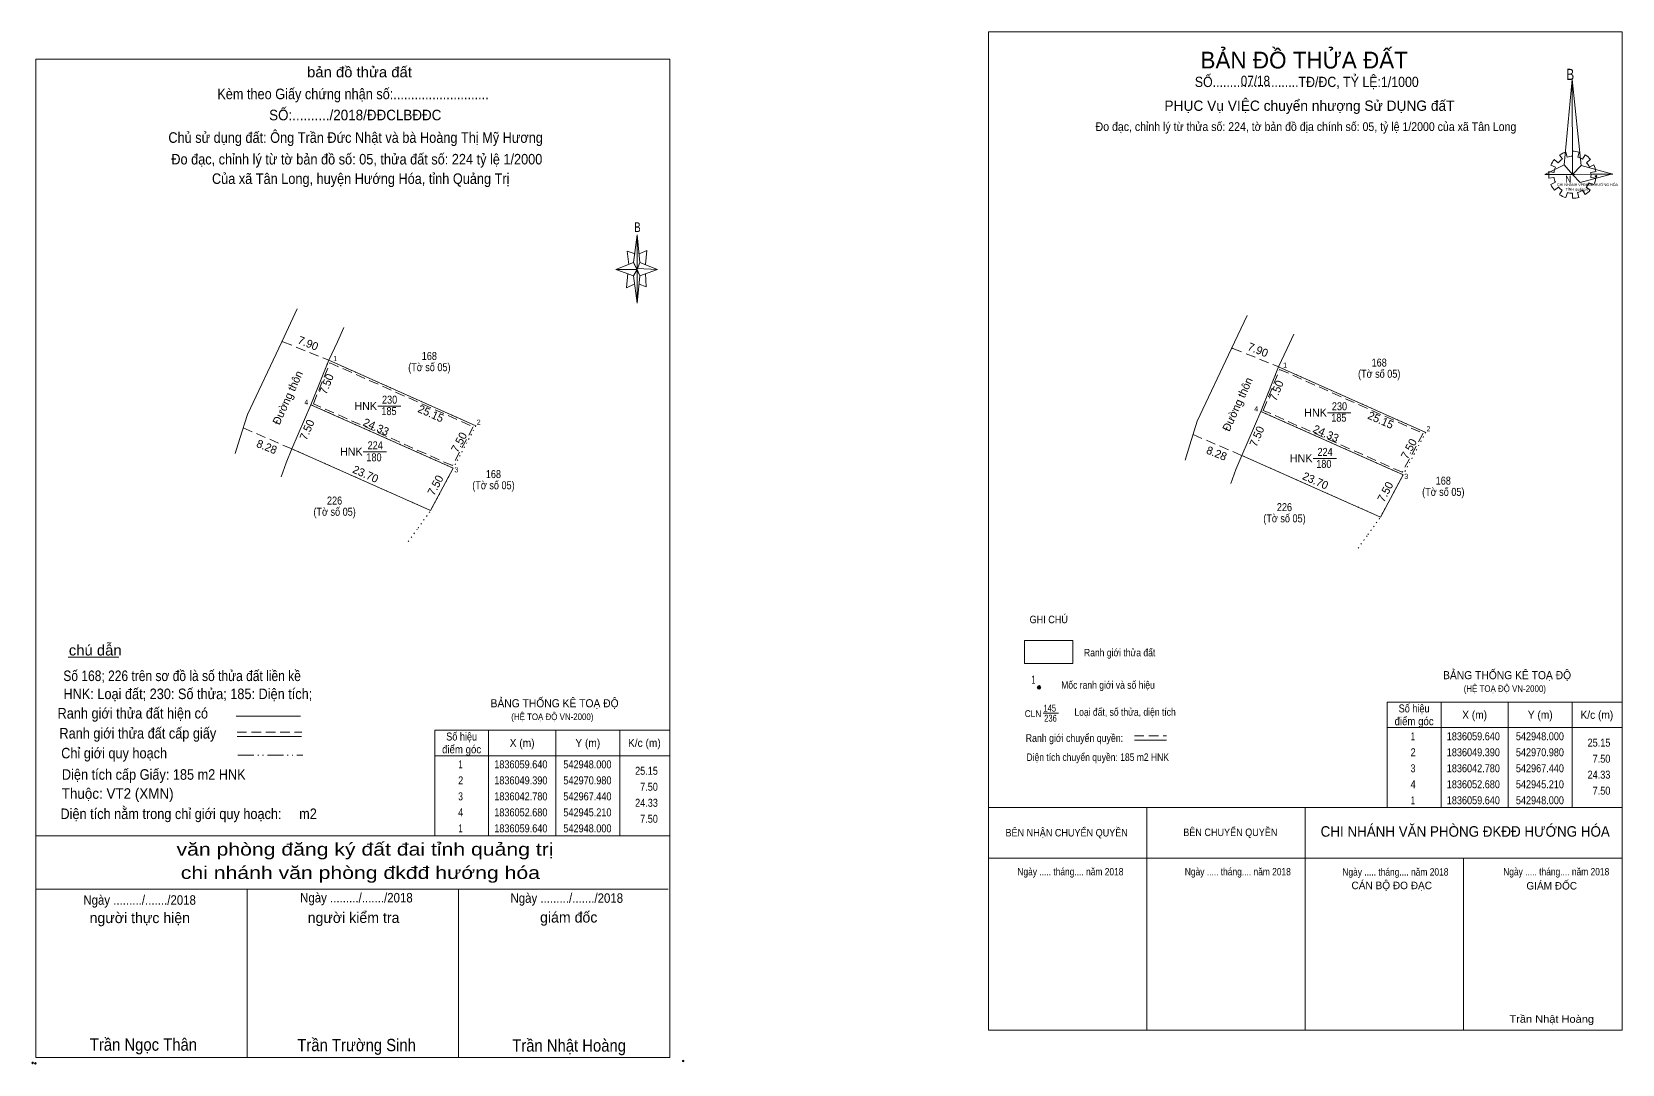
# Model space of a CAD drawing. Header units: metres. Extents: x 542624 to 543096, y 1835781 to 1836129.
# Drawn here: x 542623.7 to 542872.1, y 1835968.2 to 1836129.5 of the extents above; entities that cross this region are included whole.
import ezdxf
from ezdxf.enums import TextEntityAlignment as Align

# ---------------------------------------------------------------- set-up
doc = ezdxf.new("R2010")
doc.units = ezdxf.units.M
doc.header["$LTSCALE"] = 0.5
doc.header["$PDMODE"] = 32
doc.header["$PDSIZE"] = 0.25
for name, pattern in [('DASH_DOUBLE_DOT', [9.2, 5, -1.2, 0.3, -1.2, 0.3, -1.2]), ('DOTTED', [1.5, 0.3, -1.2]), ('MEDIUM_DASHED', [4.5, 3, -1.5])]:
    doc.linetypes.add(name, pattern=pattern)
for name, color, linetype, lineweight in [('1', 7, 'Continuous', 13), ('10', 7, 'Continuous', 13), ('13', 7, 'MEDIUM_DASHED', 13), ('17', 7, 'Continuous', 13), ('23', 7, 'Continuous', 13), ('5', 7, 'Continuous', 13), ('52', 7, 'Continuous', 13), ('6', 7, 'Continuous', 13), ('63', 7, 'Continuous', 13)]:
    doc.layers.add(name, color=color, linetype=linetype, lineweight=lineweight)
doc.layers.add('7', color=7, linetype='Continuous')

msp = doc.modelspace()

# ---------------------------------------------------------------- hatches: boundary and pattern name
at = {"layer": '1'}
h = msp.add_hatch(color=256, dxfattribs=at)
edge = h.paths.add_edge_path()
edge.add_ellipse((542780.9944, 1836027.0505), major_axis=(0, 0.2857), ratio=0.95813483, start_angle=0, end_angle=360)

# ---------------------------------------------------------------- linework, layer by layer
for p, q in [((542863.29, 1836110.69), (542863.48, 1836109.91)), ((542864.3, 1836110.04), (542864.32, 1836110.84)), ((542865.35, 1836110.69), (542865.16, 1836109.89)), ((542861.66, 1836108.33), (542860.94, 1836108.63)), ((542861.46, 1836109.53), (542862.06, 1836109.01)), ((542862.74, 1836109.58), (542862.3, 1836110.24)), ((542865.88, 1836109.58), (542866.31, 1836110.24)), ((542867.1, 1836109.53), (542866.5, 1836109.03)), ((542866.93, 1836108.36), (542867.65, 1836108.71)), ((542860.62, 1836107.66), (542861.42, 1836107.53)), ((542861.42, 1836106.73), (542860.62, 1836106.6)), ((542860.94, 1836105.63), (542861.66, 1836105.98)), ((542863.91, 1836107.18), (542864.68, 1836107.18)), ((542867.68, 1836105.6), (542866.89, 1836105.9)), ((542867.99, 1836107.66), (542867.17, 1836107.53)), ((542867.17, 1836106.73), (542867.99, 1836106.6)), ((542862.14, 1836105.23), (542861.51, 1836104.73)), ((542862.3, 1836104.05), (542862.71, 1836104.75)), ((542863.53, 1836104.38), (542863.29, 1836103.6)), ((542864.3, 1836103.47), (542864.3, 1836104.25)), ((542865.09, 1836104.38), (542865.33, 1836103.62)), ((542866.31, 1836104.05), (542865.88, 1836104.73)), ((542866.45, 1836105.23), (542867.1, 1836104.75)), ((542781.65, 1836023.05), (542784.01, 1836023.05)), ((542773.08, 1836008.26), (542872.08, 1836008.26)), ((542797.83, 1836008.26), (542797.83, 1835973.51)), ((542822.58, 1836008.26), (542822.58, 1835973.51)), ((542773.08, 1836000.38), (542872.08, 1836000.38)), ((542847.3, 1836000.38), (542847.3, 1835973.51))]:
    msp.add_line(p, q, dxfattribs=at)
at = {"layer": '1', "linetype": 'DOTTED'}
for p, q in [((542685.97, 1836054.69), (542664.31, 1836064.32)), ((542834.33, 1836053.66), (542812.67, 1836063.29)), ((542684, 1836051.95), (542685.97, 1836054.69)), ((542832.36, 1836050.92), (542834.33, 1836053.66)), ((542682.48, 1836049.84), (542684, 1836051.95)), ((542830.84, 1836048.81), (542832.36, 1836050.92))]:
    msp.add_line(p, q, dxfattribs=at)
at = {"layer": '1'}
for points in [[(542773.08, 1835973.51), (542773.08, 1836129.49), (542872.08, 1836129.49), (542872.08, 1835973.51)], [(542773.08, 1835973.51), (542773.08, 1836129.49), (542872.08, 1836129.49), (542872.08, 1835973.51)], [(542864.25, 1836122.06), (542864.3, 1836107.21), (542863, 1836108.68)], [(542864.25, 1836122.06), (542864.3, 1836107.21), (542865.66, 1836108.58)], [(542859.98, 1836107.21), (542863, 1836108.68), (542864.3, 1836107.21)], [(542870.63, 1836107.26), (542864.3, 1836107.21), (542865.66, 1836108.58)], [(542870.58, 1836107.28), (542865.54, 1836105.93), (542864.3, 1836107.21)], [(542667.27, 1836071.21), (542689.5, 1836061.31), (542685.97, 1836054.69), (542664.31, 1836064.32)], [(542815.63, 1836070.18), (542837.86, 1836060.28), (542834.33, 1836053.66), (542812.67, 1836063.29)], [(542778.75, 1836034.37), (542786.28, 1836034.37), (542786.28, 1836030.78), (542778.75, 1836030.78)]]:
    msp.add_lwpolyline(points, close=True, dxfattribs=at)
at = {"layer": '1', "linetype": 'DOTTED'}
for points in [[(542670.06, 1836078.17), (542693.04, 1836067.92), (542689.5, 1836061.31), (542667.27, 1836071.21)], [(542818.42, 1836077.14), (542841.4, 1836066.89), (542837.86, 1836060.28), (542815.63, 1836070.18)]]:
    msp.add_lwpolyline(points, close=True, dxfattribs=at)
at = {"layer": '1', "linetype": 'MEDIUM_DASHED'}
for points in [[(542670.22, 1836077.77), (542692.62, 1836067.78), (542689.37, 1836061.7), (542667.66, 1836071.37)], [(542818.58, 1836076.74), (542840.98, 1836066.75), (542837.73, 1836060.67), (542816.02, 1836070.34)]]:
    msp.add_lwpolyline(points, close=True, dxfattribs=at)
at = {"layer": '1', "linetype": 'DOTTED'}
for points in [[(542693.04, 1836067.92), (542689.5, 1836061.31), (542685.97, 1836054.69)], [(542841.4, 1836066.89), (542837.86, 1836060.28), (542834.33, 1836053.66)]]:
    msp.add_lwpolyline(points, dxfattribs=at)
at = {"layer": '1'}
for centre, major_axis, start_param, end_param in [((542864.3073, 1836107.1539), (3.7014, 0), 1.84955988, 2.13900916), ((542864.3073, 1836107.1539), (3.7014, 0), 1.27924208, 1.56332225), ((542864.3073, 1836107.1539), (3.7014, 0), 2.43958176, 2.72400246), ((542864.3073, 1836107.1539), (2.9009, 0), 2.72368549, 3.01515824), ((542864.3073, 1836107.1539), (2.9009, 0), 2.13373541, 2.44496261), ((542864.3073, 1836107.1539), (2.9009, 0), 1.56985589, 1.85611068), ((542864.3073, 1836107.1539), (2.9009, 0), 1.00270906, 1.2755622), ((542864.3073, 1836107.1539), (3.7014, 0), 0.71056237, 0.99687234), ((542864.3073, 1836107.1539), (2.9009, 0), 0.42678376, 0.70646463), ((542864.3073, 1836107.1539), (3.7014, 0), 0.1390515, 0.43393316), ((542864.3073, 1836107.1539), (3.7014, 0), 3.00667928, 3.29139349), ((542864.3073, 1836107.1539), (3.7014, 0), 3.56988637, 3.85691866), ((542864.3073, 1836107.1539), (2.9009, 0), 3.28229955, 3.56105054), ((542864.3073, 1836107.1539), (2.9009, 0), 5.56137327, 5.83951437), ((542864.3073, 1836107.1539), (2.9009, 0), 6.13558388, 6.41618463), ((542864.3073, 1836107.1539), (3.7014, 0), 5.85230288, 6.13839648), ((542864.3073, 1836107.1539), (2.9009, 0), 3.86077574, 4.13258255), ((542864.2862, 1836107.1319), (3.7014, 0), 4.1470906, 4.43659307), ((542864.3073, 1836107.1539), (2.9009, 0), 4.43854677, 4.71314001), ((542864.3073, 1836107.1539), (3.7014, 0), 4.71301008, 4.99761054), ((542864.3073, 1836107.1539), (2.9009, 0), 4.99087134, 5.28933161), ((542864.3073, 1836107.1539), (3.7014, 0), 5.28561416, 5.56798705)]:
    msp.add_ellipse(centre, major_axis=major_axis, ratio=0.995001, start_param=start_param, end_param=end_param, dxfattribs=at)
msp.add_ellipse((542780.9944, 1836027.0505), major_axis=(0, 0.2857), ratio=0.958135, dxfattribs=at)
msp.add_point((542867.99, 1836106.91), dxfattribs=at)
at = {"layer": '10'}
for p, q in [((542657.35, 1836069.67), (542656.19, 1836065.96)), ((542805.71, 1836068.64), (542804.55, 1836064.93)), ((542656.19, 1836065.96), (542655.45, 1836063.6)), ((542804.55, 1836064.93), (542803.81, 1836062.57))]:
    msp.add_line(p, q, dxfattribs=at)
for points in [[(542665.12, 1836086.19), (542662.71, 1836081.06), (542657.35, 1836069.67)], [(542813.48, 1836085.16), (542811.07, 1836080.03), (542805.71, 1836068.64)]]:
    msp.add_lwpolyline(points, dxfattribs=at)
at = {"layer": '13'}
msp.add_line((542795.89, 1836019.48), (542800.9, 1836019.48), dxfattribs=at)
at = {"layer": '13', "linetype": 'Continuous'}
msp.add_line((542795.92, 1836018.79), (542800.93, 1836018.79), dxfattribs=at)
at = {"layer": '17'}
msp.add_line((542629.33, 1836031.8), (542637.29, 1836031.8), dxfattribs=at)
at = {"layer": '23'}
for p, q in [((542670.06, 1836078.17), (542693.04, 1836067.92)), ((542818.42, 1836077.14), (542841.4, 1836066.89))]:
    msp.add_line(p, q, dxfattribs=at)
at = {"layer": '23', "linetype": 'DOTTED'}
for p, q in [((542667.27, 1836071.21), (542689.5, 1836061.31)), ((542815.63, 1836070.18), (542837.86, 1836060.28))]:
    msp.add_line(p, q, dxfattribs=at)
at = {"layer": '5'}
for p, q in [((542624.31, 1835969.23), (542624.31, 1836125.21)), ((542717.67, 1836093.46), (542718.22, 1836097.76)), ((542718.66, 1836093.46), (542721.41, 1836092.36)), ((542717.67, 1836091.38), (542714.92, 1836092.36)), ((542718.66, 1836091.38), (542718.22, 1836087.08)), ((542719.54, 1836091.7), (542719.65, 1836089.62)), ((542719.65, 1836089.62), (542718.55, 1836090.06)), ((542624.31, 1836003.87), (542723.31, 1836003.87)), ((542624.31, 1835995.51), (542723.09, 1835995.51)), ((542624.31, 1835995.51), (542723.09, 1835995.51)), ((542624.31, 1835995.51), (542723.09, 1835995.51)), ((542657.31, 1835969.23), (542657.31, 1835995.51)), ((542690.31, 1835969.23), (542690.31, 1835995.51))]:
    msp.add_line(p, q, dxfattribs=at)
for points in [[(542773.08, 1836129.49), (542872.08, 1836129.49), (542872.08, 1835973.51), (542773.08, 1835973.51)], [(542718.22, 1836097.76), (542718.66, 1836093.46), (542718.22, 1836092.36)], [(542718.22, 1836092.36), (542714.92, 1836092.36), (542717.67, 1836093.46), (542718.66, 1836091.38), (542721.41, 1836092.36), (542718.22, 1836092.48)], [(542718.22, 1836092.36), (542718.22, 1836087.08), (542717.67, 1836091.38)]]:
    msp.add_lwpolyline(points, close=True, dxfattribs=at)
for points in [[(542624.31, 1836125.21), (542723.31, 1836125.21), (542723.31, 1835969.23)], [(542718.22, 1836092.36), (542717.67, 1836093.46), (542714.92, 1836092.36)], [(542717.89, 1836094.78), (542716.68, 1836095.22), (542716.9, 1836093.14)], [(542718.55, 1836094.78), (542719.76, 1836095.34), (542719.54, 1836093.14)], [(542716.79, 1836091.7), (542716.57, 1836089.5), (542717.78, 1836090.06)], [(542718.22, 1836092.36), (542718.66, 1836091.38), (542721.41, 1836092.36)], [(542723.31, 1835969.23), (542624.31, 1835969.23), (542624.31, 1835995.51)]]:
    msp.add_lwpolyline(points, dxfattribs=at)
for p in [(542623.8, 1835968.38), (542624.24, 1835968.3)]:
    msp.add_point(p, dxfattribs=at)
at = {"layer": '52'}
for points in [[(542672.42, 1836083.26), (542671.4, 1836081.06), (542670.06, 1836078.17)], [(542820.78, 1836082.23), (542819.76, 1836080.03), (542818.42, 1836077.14)], [(542670.06, 1836078.17), (542667.27, 1836071.21), (542664.31, 1836064.32)], [(542818.42, 1836077.14), (542815.63, 1836070.18), (542812.67, 1836063.29)], [(542664.31, 1836064.32), (542663.38, 1836062.12), (542662.6, 1836059.95)], [(542812.67, 1836063.29), (542811.74, 1836061.09), (542810.96, 1836058.92)]]:
    msp.add_lwpolyline(points, dxfattribs=at)
at = {"layer": '6'}
for p, q in [((542655.58, 1836022.58), (542665.63, 1836022.58)), ((542655.73, 1836019.36), (542665.78, 1836019.36))]:
    msp.add_line(p, q, dxfattribs=at)
at = {"layer": '6', "linetype": 'MEDIUM_DASHED'}
msp.add_line((542655.73, 1836020.04), (542665.85, 1836020.04), dxfattribs=at)
at = {"layer": '6'}
msp.add_point((542725.41, 1835968.67), dxfattribs=at)
at = {"layer": '63'}
for p, q in [((542677.7, 1836070.97), (542681.33, 1836070.97)), ((542826.06, 1836069.94), (542829.69, 1836069.94)), ((542675.45, 1836063.84), (542679.08, 1836063.84)), ((542823.81, 1836062.81), (542827.44, 1836062.81)), ((542843.78, 1836024.76), (542843.78, 1836008.26)), ((542854.28, 1836024.76), (542854.28, 1836008.26)), ((542864.28, 1836024.76), (542864.28, 1836008.26)), ((542695.01, 1836020.37), (542695.01, 1836003.87)), ((542705.51, 1836020.37), (542705.51, 1836003.87)), ((542715.51, 1836020.37), (542715.51, 1836003.87)), ((542835.38, 1836020.76), (542872.08, 1836020.76)), ((542686.61, 1836016.37), (542723.31, 1836016.37))]:
    msp.add_line(p, q, dxfattribs=at)
at = {"layer": '63', "linetype": 'MEDIUM_DASHED'}
for p, q in [((542656.7, 1836067.59), (542664.31, 1836064.32)), ((542805.06, 1836066.56), (542812.67, 1836063.29))]:
    msp.add_line(p, q, dxfattribs=at)
at = {"layer": '63', "linetype": 'DASH_DOUBLE_DOT'}
msp.add_line((542655.87, 1836016.46), (542665.99, 1836016.46), dxfattribs=at)
at = {"layer": '63', "linetype": 'MEDIUM_DASHED'}
for points in [[(542662.74, 1836081.12), (542662.89, 1836081.06), (542670.07, 1836078.17)], [(542811.1, 1836080.09), (542811.25, 1836080.03), (542818.43, 1836077.14)]]:
    msp.add_lwpolyline(points, dxfattribs=at)
at = {"layer": '63'}
for points in [[(542835.38, 1836024.76), (542872.08, 1836024.76), (542872.08, 1836008.26), (542835.38, 1836008.26)], [(542686.61, 1836020.37), (542723.31, 1836020.37), (542723.31, 1836003.87), (542686.61, 1836003.87)]]:
    msp.add_lwpolyline(points, close=True, dxfattribs=at)

# ---------------------------------------------------------------- texts
at = {"layer": '1'}
for s, height, p in [('BẢN ĐỒ THỬA ĐẤT', 2.621, (542822.41, 1836123.76)), ('PHỤC Vụ VIỆC chuyển nhượng Sử DỤNG đấT', 1.605, (542823.235, 1836117.14)), ('HNK', 1.25, (542675.825, 1836070.4)), ('HNK', 1.25, (542824.185, 1836069.37)), ('HNK', 1.25, (542673.575, 1836063.27)), ('HNK', 1.25, (542821.935, 1836062.24))]:
    msp.add_text(s, height=height, dxfattribs=at).set_placement(p, align=Align.CENTER)
for s, height, width, p in [('SỐ.........................TĐ/ĐC, TỶ LỆ:1/1000', 1.604, 0.9, (542822.815, 1836120.86)), ('07/18', 1.606, 0.85, (542814.79, 1836121.02)), ('185', 1.25, 0.85, (542679.465, 1836069.6)), ('230', 1.25, 0.85, (542679.56, 1836071.38)), ('230', 1.25, 0.85, (542827.92, 1836070.35)), ('185', 1.25, 0.85, (542827.825, 1836068.57)), ('180', 1.25, 0.85, (542677.12, 1836062.38)), ('224', 1.25, 0.85, (542677.31, 1836064.25)), ('224', 1.25, 0.85, (542825.67, 1836063.22)), ('180', 1.25, 0.85, (542825.48, 1836061.35)), ('226', 1.25, 0.85, (542670.965, 1836055.62)), ('226', 1.25, 0.85, (542819.325, 1836054.59)), ('(Tờ số 05)', 1.25, 0.85, (542670.97, 1836053.87)), ('(Tờ số 05)', 1.25, 0.85, (542819.33, 1836052.84)), ('GHI CHÚ', 1.176, 0.9, (542782.515, 1836037.08)), ('Ranh giới thửa đất', 1.176, 0.85, (542793.585, 1836031.9)), ('1', 1.283, 0.65, (542780.12, 1836027.62)), ('BẢNG THỐNG KÊ TOẠ ĐỘ ', 1.265, 0.95, (542854.325, 1836028.33)), ('Mốc ranh giới và số hiệu', 1.176, 0.85, (542791.77, 1836026.84)), ('(HỆ TOẠ ĐỘ VN-2000)', 1.027, 0.9, (542853.75, 1836026.34)), ('BẢNG THỐNG KÊ TOẠ ĐỘ ', 1.265, 0.95, (542705.555, 1836023.94)), ('Loại đất, số thửa, diện tích', 1.176, 0.85, (542794.435, 1836022.62)), ('(HỆ TOẠ ĐỘ VN-2000)', 1.027, 0.9, (542704.98, 1836021.95))]:
    msp.add_text(s, height=height, dxfattribs=dict(at, width=width)).set_placement(p, align=Align.CENTER)
for s, height, width, p in [('B', 1.743, 0.8, (542863.34, 1836121.96)), ('CHI NHÁNH VPĐKĐĐ-HƯỚNG HÓA', 0.4123, 0.95, (542861.9, 1836105.38)), ('N', 1.089, 0.9, (542863.17, 1836105.94)), ('TỈNH quảng trị', 0.4125, 1.05, (542863.22, 1836104.67)), ('145', 1.07, 0.8, (542781.68, 1836023.27)), ('236', 1.07, 0.8, (542781.8, 1836021.7))]:
    msp.add_text(s, height=height, dxfattribs=dict(at, width=width)).set_placement(p)
for s, height, width, p in [('CLN', 1.07, 0.9, (542781.34, 1836022.42)), ('BÊN NHẬN CHUYỂN QUYỀN', 1.176, 0.9, (542794.87, 1836003.76)), ('BÊN CHUYỂN QUYỀN', 1.176, 0.9, (542818.23, 1836003.82)), ('CHI NHÁNH VĂN PHÒNG ĐKĐĐ HƯỚNG HÓA', 1.646, 0.95, (542870.15, 1836003.72)), ('Ngày ..... tháng.... năm 2018', 1.155, 0.85, (542794.18, 1835997.68)), ('Ngày ..... tháng.... năm 2018', 1.155, 0.85, (542820.33, 1835997.68)), ('Ngày ..... tháng.... năm 2018', 1.155, 0.85, (542844.94, 1835997.64)), ('Ngày ..... tháng.... năm 2018', 1.155, 0.85, (542870.06, 1835997.68)), ('Trần Nhật Hoàng', 1.17, 1.1, (542867.68, 1835974.65))]:
    msp.add_text(s, height=height, dxfattribs=dict(at, width=width)).set_placement(p, align=Align.RIGHT)
for s, height, p in [('CÁN BỘ ĐO ĐẠC', 1.176, (542842.38, 1835995.52)), ('GIÁM ĐỐC', 1.17, (542865.03, 1835995.47))]:
    msp.add_text(s, height=height, dxfattribs=at).set_placement(p, align=Align.RIGHT)
at = {"layer": '13', "width": 0.85}
for s, height, p in [('Ranh giới chuyển quyền:', 1.205, (542786.52, 1836018.53)), ('Diện tích chuyển quyền: 185 m2 HNK', 1.17, (542790.16, 1836015.56))]:
    msp.add_text(s, height=height, dxfattribs=at).set_placement(p, align=Align.CENTER)
at = {"layer": '5'}
for s, height, width, p in [('bản đồ thửa đất', 1.65, 1.05, (542674.855, 1836122.38)), ('Kèm theo Giấy chứng nhận số:...........................', 1.65, 0.9, (542673.84, 1836118.96)), ('SỐ:........../2018/ĐĐCLBĐĐC', 1.65, 0.95, (542674.195, 1836115.66)), ('Chủ sử dụng đất: Ông Trần Đức Nhật và bà Hoàng Thị Mỹ Hương', 1.65, 0.9, (542674.25, 1836112.14)), ('Đo đạc, chỉnh lý từ tờ bản đồ số: 05, thửa đất số: 224 tỷ lệ 1/2000 ', 1.65, 0.9, (542674.715, 1836108.76)), ('Của xã Tân Long, huyện Hướng Hóa, tỉnh Quảng Trị', 1.65, 0.9, (542675.045, 1836105.72)), ('B', 1.515, 0.75, (542718.27, 1836098.2)), ('văn phòng đăng ký đất đai tỉnh quảng trị', 1.98, 1.25, (542675.715, 1836000.77)), ('chi nhánh văn phòng đkđđ hướng hóa', 1.98, 1.25, (542674.995, 1835997.12)), ('Ngày ........./......./2018', 1.485, 0.9, (542640.515, 1835993.09)), ('Ngày ........./......./2018', 1.485, 0.9, (542674.375, 1835993.45)), ('Ngày ........./......./2018', 1.485, 0.9, (542707.235, 1835993.39)), ('Trần Ngọc Thân', 1.925, 0.9, (542641.105, 1835970.28)), ('Trần Trường Sinh', 1.925, 0.9, (542674.405, 1835970.21)), ('Trần Nhật Hoàng', 1.925, 0.9, (542707.595, 1835970.14))]:
    msp.add_text(s, height=height, dxfattribs=dict(at, width=width)).set_placement(p, align=Align.CENTER)
for s, p in [('người thực hiện', (542640.545, 1835990.22)), ('người kiểm tra', (542673.93, 1835990.25)), ('giám đốc', (542707.535, 1835990.31))]:
    msp.add_text(s, height=1.65, dxfattribs=at).set_placement(p, align=Align.CENTER)
at = {"layer": '6'}
for s, width, p in [('chú dẫn', 1.05, (542633.58, 1836032.04)), ('Ranh giới thửa đất hiện có ', 0.9, (542639.725, 1836022.19)), ('Ranh giới thửa đất cấp giấy', 0.9, (542640.235, 1836019.06)), ('Chỉ giới quy hoạch', 0.9, (542636.535, 1836015.96))]:
    msp.add_text(s, height=1.65, dxfattribs=dict(at, width=width)).set_placement(p, align=Align.CENTER)
for s, width, p in [('Số 168; 226 trên sơ đồ là số thửa đất liền kề', 0.85, (542628.6, 1836028.04)), ('HNK: Loại đất; 230: Số thửa; 185: Diện tích;', 0.9, (542628.62, 1836025.22)), ('Diện tích cấp Giấy: 185 m2 HNK', 0.9, (542628.38, 1836012.62)), ('Thuộc: VT2 (XMN)', 0.95, (542628.35, 1836009.64)), ('Diện tích nằm trong chỉ giới quy hoạch:     m2', 0.9, (542628.15, 1836006.48))]:
    msp.add_text(s, height=1.65, dxfattribs=dict(at, width=width)).set_placement(p)
at = {"layer": '63'}
for s, rotation, p in [('7.90', 338.077, (542666.5967, 1836080.2415)), ('7.90', 338.077, (542814.9567, 1836079.2116)), ('Đường thôn', 65.618, (542664.2087, 1836072.062)), ('7.50', 68.156, (542670.2763, 1836074.2275)), ('Đường thôn', 65.618, (542812.5687, 1836071.032)), ('7.50', 68.156, (542818.6363, 1836073.1975)), ('25.15', 335.961, (542685.7504, 1836069.2768)), ('7.50', 66.751, (542667.2309, 1836067.0583)), ('24.33', 335.994, (542677.1907, 1836067.1824)), ('25.15', 335.961, (542834.1104, 1836068.2468)), ('8.28', 338.077, (542660.1467, 1836064.0696)), ('7.50', 61.829, (542690.952, 1836065.0649)), ('7.50', 66.751, (542815.5909, 1836066.0283)), ('24.33', 335.994, (542825.5507, 1836066.1524)), ('7.50', 61.829, (542839.312, 1836064.0349)), ('8.28', 338.077, (542808.5067, 1836063.0396)), ('23.70', 336.03, (542675.5511, 1836059.8103)), ('7.50', 61.932, (542687.269, 1836058.3459)), ('23.70', 336.03, (542823.9111, 1836058.7803)), ('7.50', 61.932, (542835.629, 1836057.3159))]:
    msp.add_text(s, height=1.25, rotation=rotation, dxfattribs=at).set_placement(p, align=Align.CENTER)
for s, height, width, p in [(' 1', 0.8, 0.9, (542671.37, 1836078.04)), (' 1', 0.8, 0.9, (542819.73, 1836077.01)), (' 4', 0.8, 0.95, (542666.86, 1836071.21)), (' 4', 0.8, 0.95, (542815.22, 1836070.18)), (' 2', 0.8, 0.9, (542693.78, 1836068.1)), (' 2', 0.8, 0.9, (542842.14, 1836067.07)), (' 3', 0.8, 0.95, (542690.3, 1836060.65)), (' 3', 0.8, 0.95, (542838.66, 1836059.62)), ('25.15', 1.25, 0.85, (542870.23, 1836017.79)), ('7.50', 1.25, 0.85, (542870.23, 1836015.29)), ('25.15', 1.25, 0.85, (542721.46, 1836013.4)), ('24.33', 1.25, 0.85, (542870.23, 1836012.79)), ('7.50', 1.25, 0.85, (542721.46, 1836010.9)), ('7.50', 1.25, 0.85, (542870.23, 1836010.29)), ('24.33', 1.25, 0.85, (542721.46, 1836008.4)), ('7.50', 1.25, 0.85, (542721.46, 1836005.9))]:
    msp.add_text(s, height=height, dxfattribs=dict(at, width=width)).set_placement(p, align=Align.RIGHT)
for s, width, p in [('168', 0.85, (542685.765, 1836078.21)), ('168', 0.85, (542834.125, 1836077.18)), ('(Tờ số 05)', 0.85, (542685.77, 1836076.46)), ('(Tờ số 05)', 0.85, (542834.13, 1836075.43)), ('168', 0.85, (542695.775, 1836059.76)), ('(Tờ số 05)', 0.85, (542695.78, 1836058.01)), ('(Tờ số 05)', 0.85, (542844.14, 1836056.98)), ('168', 0.85, (542844.135, 1836058.73)), ('Số hiệu', 0.85, (542839.58, 1836023.14)), ('X (m)', 0.95, (542849.03, 1836022.14)), ('Y (m)', 0.95, (542859.285, 1836022.14)), ('K/c (m)', 0.95, (542868.125, 1836022.14)), ('điểm góc', 0.9, (542839.58, 1836021.14)), ('Số hiệu', 0.85, (542690.81, 1836018.75)), ('X (m)', 0.95, (542700.26, 1836017.75)), ('Y (m)', 0.95, (542710.515, 1836017.75)), ('K/c (m)', 0.95, (542719.355, 1836017.75)), (' 1', 0.75, (542839.23, 1836018.79)), ('1836059.640', 0.85, (542848.83, 1836018.79)), ('542948.000', 0.85, (542859.23, 1836018.79)), ('điểm góc', 0.9, (542690.81, 1836016.75)), (' 2', 0.85, (542839.235, 1836016.29)), ('1836049.390', 0.85, (542848.83, 1836016.29)), ('542970.980', 0.85, (542859.23, 1836016.29)), (' 1', 0.75, (542690.46, 1836014.4)), ('1836059.640', 0.85, (542700.06, 1836014.4)), ('542948.000', 0.85, (542710.46, 1836014.4)), (' 3', 0.8, (542839.225, 1836013.79)), ('1836042.780', 0.85, (542848.83, 1836013.79)), ('542967.440', 0.85, (542859.23, 1836013.79)), (' 2', 0.85, (542690.465, 1836011.9)), ('1836049.390', 0.85, (542700.06, 1836011.9)), ('542970.980', 0.85, (542710.46, 1836011.9)), (' 4', 0.85, (542839.23, 1836011.29)), ('1836052.680', 0.85, (542848.83, 1836011.29)), ('542945.210', 0.85, (542859.23, 1836011.29)), (' 3', 0.8, (542690.455, 1836009.4)), ('1836042.780', 0.85, (542700.06, 1836009.4)), ('542967.440', 0.85, (542710.46, 1836009.4)), (' 1', 0.75, (542839.23, 1836008.79)), ('1836059.640', 0.85, (542848.83, 1836008.79)), ('542948.000', 0.85, (542859.23, 1836008.79)), (' 4', 0.85, (542690.46, 1836006.9)), ('1836052.680', 0.85, (542700.06, 1836006.9)), ('542945.210', 0.85, (542710.46, 1836006.9)), (' 1', 0.75, (542690.46, 1836004.4)), ('1836059.640', 0.85, (542700.06, 1836004.4)), ('542948.000', 0.85, (542710.46, 1836004.4))]:
    msp.add_text(s, height=1.25, dxfattribs=dict(at, width=width)).set_placement(p, align=Align.CENTER)
at = {"layer": '7', "width": 0.9}
msp.add_text('Đo đạc, chỉnh lý từ thửa số: 224, tờ bản đồ địa chính số: 05, tỷ lệ 1/2000 của xã Tân Long', height=1.37, dxfattribs=at).set_placement((542822.685, 1836113.99), align=Align.CENTER)

doc.saveas('drawing.dxf')
